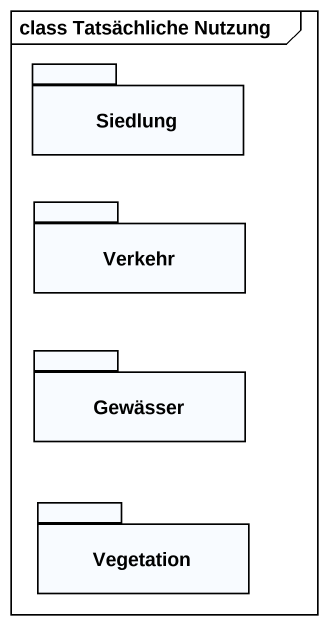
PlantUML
@startuml
mainframe class Tatsächliche Nutzung
package Siedlung {
}
package Verkehr {
}
package Gewässer {
}
package Vegetation {
}
@enduml
